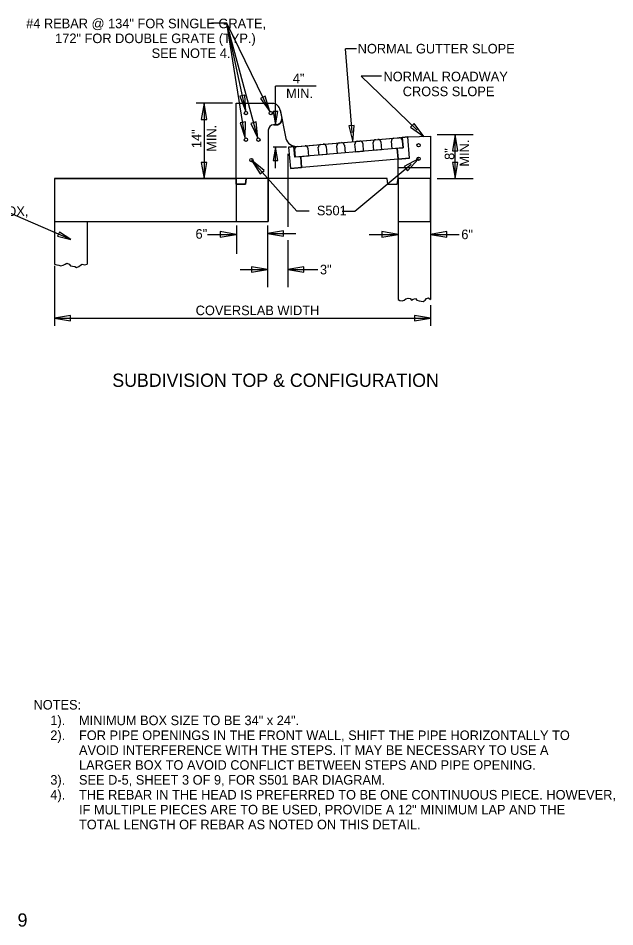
# Model space of a CAD drawing. Extents: x 1.6 to 16.8, y 0.6 to 10.3.
# Drawn here: x 11.21 to 16.83, y 0.61 to 9.16 of the extents above; entities that cross this region are included whole.
import ezdxf

# ---------------------------------------------------------------- set-up
doc = ezdxf.new("R2010")
doc.units = 0
for name, color, linetype in [('SD_P_Dimension Lines', 7, 'Continuous'), ('SD_P_Dimension Text', 7, 'Continuous'), ('SD_P_Rebar', 7, 'Continuous'), ('SD_P_Shading', 7, 'Continuous'), ('SD_P_Subtitles', 7, 'Continuous'), ('SD_X_Exist Hidden Lines', 7, 'Continuous'), ('SH_P_Sheet Border', 7, 'Continuous')]:
    doc.layers.add(name, color=color, linetype=linetype)

msp = doc.modelspace()

# ---------------------------------------------------------------- linework, layer by layer
at = {"layer": 'SD_P_Dimension Lines'}
for p, q in [((13.1771, 9.1146), (13.0313, 9.1146)), ((13.5809, 8.2828), (13.1771, 9.1146)), ((13.4671, 8.0334), (13.1771, 9.1146)), ((13.3542, 8.285), (13.1771, 9.1146)), ((13.3492, 8.0334), (13.1771, 9.1146)), ((14.3959, 8.8755), (14.2939, 8.8755)), ((14.3558, 8.0861), (14.2939, 8.8755)), ((14.9689, 8.1087), (14.4406, 8.6175)), ((14.6337, 8.6175), (14.4406, 8.6175)), ((13.6343, 8.1588), (13.6343, 8.5215)), ((14.0183, 8.5215), (13.6343, 8.5215)), ((13.3471, 8.4386), (13.2977, 8.4271)), ((13.2977, 8.4271), (13.3542, 8.285)), ((13.3542, 8.285), (13.3471, 8.4386)), ((13.5384, 8.4293), (13.4924, 8.407)), ((13.4924, 8.407), (13.5809, 8.2828)), ((13.5809, 8.2828), (13.5384, 8.4293)), ((13.2285, 8.3616), (12.8884, 8.3616)), ((12.9613, 8.3616), (12.9358, 8.2098)), ((12.9613, 8.3616), (12.9613, 7.6524)), ((12.9868, 8.2098), (12.9613, 8.3616)), ((13.6133, 8.2838), (13.6343, 8.1588)), ((13.6553, 8.2838), (13.6133, 8.2838)), ((13.6343, 8.1588), (13.6553, 8.2838)), ((12.9358, 8.2098), (12.9868, 8.2098)), ((13.3515, 8.1871), (13.3009, 8.1774)), ((13.3009, 8.1774), (13.3492, 8.0334)), ((13.3492, 8.0334), (13.3515, 8.1871)), ((13.4523, 8.1858), (13.4031, 8.1726)), ((13.4031, 8.1726), (13.4671, 8.0334)), ((13.4671, 8.0334), (13.4523, 8.1858)), ((14.3761, 8.1527), (14.3251, 8.1491)), ((14.3251, 8.1491), (14.3628, 7.9997)), ((14.3628, 7.9997), (14.3761, 8.1527)), ((14.9403, 8.1722), (14.9038, 8.1357)), ((14.9038, 8.1357), (15.0314, 8.0483)), ((15.0314, 8.0483), (14.9403, 8.1722)), ((15.1559, 8.0665), (15.496, 8.0665)), ((15.3259, 8.0665), (15.3004, 7.9147)), ((15.3259, 7.6524), (15.3259, 8.0665)), ((15.3514, 7.9147), (15.3259, 8.0665)), ((13.7391, 7.9487), (13.6109, 7.9487)), ((13.6343, 7.9487), (13.6133, 7.8237)), ((13.6343, 7.7502), (13.6343, 7.9487)), ((13.6553, 7.8237), (13.6343, 7.9487)), ((13.7498, 7.8849), (13.7498, 7.1985)), ((15.3004, 7.9147), (15.3514, 7.9147)), ((12.9358, 7.8042), (12.9613, 7.6524)), ((12.9868, 7.8042), (12.9358, 7.8042)), ((12.9613, 7.6524), (12.9868, 7.8042)), ((13.5272, 7.7289), (13.407, 7.8273)), ((13.407, 7.8273), (13.4884, 7.6961)), ((13.4076, 7.8267), (13.8346, 7.3474)), ((13.6133, 7.8237), (13.6553, 7.8237)), ((14.9124, 7.7865), (14.3798, 7.3438)), ((14.9817, 7.8395), (14.8445, 7.7666)), ((14.8761, 7.7266), (14.9817, 7.8395)), ((15.3004, 7.8042), (15.3259, 7.6524)), ((15.3514, 7.8042), (15.3004, 7.8042)), ((15.3259, 7.6524), (15.3514, 7.8042)), ((13.4884, 7.6961), (13.5272, 7.7289)), ((14.8445, 7.7666), (14.8761, 7.7266)), ((13.2285, 7.6524), (12.8884, 7.6524)), ((15.1559, 7.6524), (15.496, 7.6524)), ((11.706, 7.0789), (11.0936, 7.3459)), ((13.9513, 7.3474), (13.8346, 7.3474)), ((14.3798, 7.3438), (14.2631, 7.3438)), ((13.2681, 7.2128), (13.2681, 6.9456)), ((13.5592, 7.2128), (13.5592, 6.6311)), ((12.9934, 7.1277), (13.2654, 7.1277)), ((13.2654, 7.1277), (13.1136, 7.1533)), ((13.1136, 7.1533), (13.1136, 7.1022)), ((13.1136, 7.1022), (13.2654, 7.1277)), ((13.7103, 7.1619), (13.5585, 7.1364)), ((13.5585, 7.1364), (13.8269, 7.1364)), ((13.5585, 7.1364), (13.7103, 7.1109)), ((13.7103, 7.1109), (13.7103, 7.1619)), ((14.5158, 7.1277), (14.7878, 7.1277)), ((14.7878, 7.1277), (14.636, 7.1533)), ((14.636, 7.1533), (14.636, 7.1022)), ((14.636, 7.1022), (14.7878, 7.1277)), ((15.2464, 7.1533), (15.0946, 7.1277)), ((15.0946, 7.1277), (15.2464, 7.1022)), ((15.0946, 7.1277), (15.363, 7.1277)), ((15.2464, 7.1022), (15.2464, 7.1533)), ((13.7498, 7.0734), (13.7498, 6.6311)), ((11.5533, 6.8304), (11.5533, 6.2655)), ((13.3005, 6.7962), (13.5592, 6.7962)), ((13.5592, 6.7962), (13.4074, 6.8217)), ((13.4074, 6.8217), (13.4074, 6.7707)), ((13.4074, 6.7707), (13.5592, 6.7962)), ((13.9016, 6.8217), (13.7498, 6.7962)), ((13.7498, 6.7962), (14.0328, 6.7962)), ((13.7498, 6.7962), (13.9016, 6.7707)), ((13.9016, 6.7707), (13.9016, 6.8217)), ((15.0946, 6.4608), (15.0946, 6.2655)), ((11.7051, 6.3639), (11.5533, 6.3384)), ((11.5533, 6.3384), (15.0946, 6.3384)), ((11.5533, 6.3384), (11.7051, 6.3129)), ((11.7051, 6.3129), (11.7051, 6.3639)), ((15.0946, 6.3384), (14.9428, 6.3639)), ((14.9428, 6.3639), (14.9428, 6.3129)), ((14.9428, 6.3129), (15.0946, 6.3384))]:
    msp.add_line(p, q, dxfattribs=at)
at = {"layer": 'SD_P_Rebar'}
for centre in [(13.356, 8.2693), (13.5892, 8.2693), (13.356, 8.0191), (13.4738, 8.0191), (14.9817, 7.9664), (13.4076, 7.8267), (14.9817, 7.8395)]:
    msp.add_circle(centre, 0.0158, dxfattribs=at)
at = {"layer": 'SD_P_Shading'}
for p, q in [((13.2649, 8.3616), (13.6034, 8.361)), ((13.6788, 8.2944), (13.6946, 8.2196)), ((13.6471, 8.1591), (13.6171, 8.1588)), ((13.8393, 7.956), (13.9122, 7.9621)), ((14.0604, 7.9742), (14.0834, 7.9766)), ((14.217, 7.888), (14.211, 7.9621)), ((14.234, 7.99), (14.2547, 7.9912)), ((14.2826, 7.9681), (14.2887, 7.8941)), ((14.3895, 7.9026), (14.3822, 7.9766)), ((14.4053, 8.0046), (14.4271, 8.0058)), ((14.4551, 7.9827), (14.4611, 7.9086)), ((14.5607, 7.9171), (14.5546, 7.9912)), ((14.5777, 8.0191), (14.5984, 8.0204)), ((14.6263, 7.9973), (14.6324, 7.9232)), ((14.7319, 7.9317), (14.7259, 8.0058)), ((14.749, 8.0337), (14.7975, 8.0374)), ((14.8255, 8.0143), (14.8315, 7.9402)), ((13.8223, 7.854), (13.8163, 7.9281)), ((13.9401, 7.939), (13.9462, 7.8649)), ((14.0446, 7.8734), (14.0373, 7.9475)), ((14.1174, 7.8795), (14.0446, 7.8734)), ((14.1114, 7.9536), (14.1174, 7.8795)), ((14.2887, 7.8941), (14.217, 7.888)), ((14.4611, 7.9086), (14.3895, 7.9026)), ((14.6324, 7.9232), (14.5607, 7.9171)), ((14.8315, 7.9402), (14.7319, 7.9317)), ((13.9462, 7.8649), (13.8223, 7.854)), ((11.5998, 7.1481), (11.583, 7.1096)), ((11.583, 7.1096), (11.706, 7.0789)), ((11.706, 7.0789), (11.5998, 7.1481))]:
    msp.add_line(p, q, dxfattribs=at)
msp.add_lwpolyline([(13.5661, 8.1078), (13.5661, 7.6524), (13.3584, 7.6524), (13.3511, 7.6014), (13.2649, 7.6014), (13.2649, 8.3616)], dxfattribs=at)
for points in [[(14.8279, 8.0398), (14.8364, 7.9414), (14.7793, 7.9366), (14.7878, 7.8346), (14.8959, 7.8443), (14.8789, 8.0447)], [(14.8789, 8.0447), (14.885, 8.0447), (15.0946, 8.0537), (15.0946, 7.7532), (14.7878, 7.7532), (14.7878, 7.8346), (14.8959, 7.8443)], [(13.7568, 7.9487), (13.775, 7.7483), (13.8806, 7.7568), (13.8721, 7.8588), (13.8163, 7.854), (13.8078, 7.9536)], [(13.5661, 7.6524), (11.5533, 7.6524), (11.5533, 7.2492), (13.5661, 7.2492)], [(14.7878, 7.6524), (14.7878, 7.2492), (15.0946, 7.2492), (15.0946, 7.6524)]]:
    msp.add_lwpolyline(points, close=True, dxfattribs=at)
for centre, radius, start, end in [((13.6034, 8.2851), 0.0759, 7.05519, 90), ((13.6352, 8.2173), 0.0595, 281.58232, 2.16091), ((13.6171, 8.1078), 0.051, 90, 180), ((13.8414, 7.9306), 0.0253, 94.88581, 184.88581), ((13.9145, 7.9369), 0.0253, 4.88581, 94.88581), ((14.0629, 7.9495), 0.0253, 94.88581, 184.88581), ((14.0863, 7.9515), 0.0253, 4.88581, 94.88581), ((14.2359, 7.9643), 0.0253, 94.88581, 184.88581), ((14.2569, 7.9661), 0.0253, 4.88581, 94.88581), ((14.4077, 7.979), 0.0253, 94.88581, 184.88581), ((14.43, 7.9809), 0.0253, 4.88581, 94.88581), ((14.5795, 7.9937), 0.0253, 94.88581, 184.88581), ((14.6006, 7.9955), 0.0253, 4.88581, 94.88581), ((14.7514, 8.0084), 0.0253, 94.88581, 184.88581), ((14.8002, 8.0126), 0.0253, 4.88581, 94.88581)]:
    msp.add_arc(centre, radius, start, end, dxfattribs=at)
at = {"layer": 'SD_X_Exist Hidden Lines'}
for p, q in [((11.5533, 7.6524), (13.2649, 7.6524)), ((13.2649, 7.6524), (13.2649, 7.2492)), ((13.5661, 7.6524), (13.5661, 7.2492)), ((14.7878, 7.6524), (14.7878, 7.2492)), ((15.0946, 7.6524), (15.0946, 7.2492)), ((11.5533, 7.6014), (11.5533, 7.2492)), ((11.5533, 7.2492), (13.5661, 7.2492)), ((11.5533, 7.2492), (11.5533, 6.846)), ((11.86, 7.2492), (11.86, 6.846)), ((14.7878, 7.2492), (15.0946, 7.2492)), ((14.7878, 7.2492), (14.7878, 6.5148)), ((15.0946, 7.2492), (15.0946, 6.5148))]:
    msp.add_line(p, q, dxfattribs=at)
for points in [[(11.5533, 6.846), (11.5745, 6.8425), (11.5947, 6.8385), (11.6149, 6.8324), (11.635, 6.8365), (11.6532, 6.8466), (11.6714, 6.8566), (11.6916, 6.8486), (11.7037, 6.8324), (11.7239, 6.8284), (11.7441, 6.8264), (11.7623, 6.8163), (11.7825, 6.8243), (11.7986, 6.8365), (11.8148, 6.8486), (11.835, 6.8425), (11.86, 6.846), (11.86, 6.846)], [(14.7878, 6.5148), (14.8056, 6.5053), (14.8258, 6.5012), (14.846, 6.5093), (14.8621, 6.5214), (14.8823, 6.5275), (14.9025, 6.5234), (14.9146, 6.5073), (14.9308, 6.5194), (14.951, 6.5255), (14.9651, 6.5093), (14.9853, 6.5032), (15.0055, 6.4992), (15.0257, 6.4952), (15.0419, 6.5093), (15.056, 6.5255), (15.0762, 6.5295), (15.0946, 6.5148)]]:
    msp.add_lwpolyline(points, dxfattribs=at)
at = {"layer": 'SH_P_Sheet Border'}
for p, q in [((13.2649, 8.3616), (13.6037, 8.3616)), ((13.2649, 7.6014), (13.2649, 8.3616)), ((13.6778, 8.2985), (13.7314, 8.0308)), ((13.6171, 8.1588), (13.645, 8.1588)), ((13.5661, 8.1078), (13.5661, 7.6524)), ((13.8478, 7.956), (14.885, 8.0447)), ((14.8279, 8.0398), (14.8789, 8.0447)), ((14.8364, 7.9414), (14.8279, 8.0398)), ((14.8959, 7.8443), (14.8789, 8.0447)), ((14.885, 8.0447), (15.0946, 8.0537)), ((15.0946, 8.0537), (15.0946, 7.6524)), ((13.8393, 7.956), (13.9122, 7.9621)), ((13.9122, 7.9621), (14.749, 8.0337)), ((14.0604, 7.9742), (14.0834, 7.9766)), ((14.217, 7.888), (14.211, 7.9621)), ((14.234, 7.99), (14.2547, 7.9912)), ((14.2826, 7.9681), (14.2887, 7.8941)), ((14.3895, 7.9026), (14.3822, 7.9766)), ((14.4053, 8.0046), (14.4271, 8.0058)), ((14.4551, 7.9827), (14.4611, 7.9086)), ((14.5607, 7.9171), (14.5546, 7.9912)), ((14.5777, 8.0191), (14.5984, 8.0204)), ((14.6263, 7.9973), (14.6324, 7.9232)), ((14.7319, 7.9317), (14.7259, 8.0058)), ((14.749, 8.0337), (14.7975, 8.0374)), ((14.8255, 8.0143), (14.8315, 7.9402)), ((13.7568, 7.9487), (13.8078, 7.9536)), ((13.7568, 7.9487), (13.775, 7.7483)), ((13.8078, 7.9536), (13.8163, 7.854)), ((14.8364, 7.9414), (13.8163, 7.854)), ((13.8223, 7.854), (13.8163, 7.9281)), ((13.9401, 7.939), (13.9462, 7.8649)), ((14.0446, 7.8734), (14.0373, 7.9475)), ((14.1174, 7.8795), (14.0446, 7.8734)), ((14.1114, 7.9536), (14.1174, 7.8795)), ((14.2887, 7.8941), (14.217, 7.888)), ((14.4611, 7.9086), (14.3895, 7.9026)), ((14.6324, 7.9232), (14.5607, 7.9171)), ((14.8315, 7.9402), (14.7319, 7.9317)), ((14.7878, 7.8346), (14.7793, 7.9366)), ((14.8959, 7.8443), (13.775, 7.7483)), ((13.9462, 7.8649), (13.8223, 7.854)), ((13.8721, 7.8588), (13.8806, 7.7568)), ((14.7878, 7.6524), (14.7878, 7.8346)), ((15.0946, 7.7532), (14.7878, 7.7532)), ((13.3511, 7.6014), (13.3584, 7.6524)), ((13.5661, 7.6524), (13.3584, 7.6524)), ((14.6858, 7.6524), (13.5661, 7.6524)), ((14.6919, 7.6014), (14.6858, 7.6524)), ((14.7805, 7.6014), (14.7878, 7.6524)), ((15.0946, 7.6524), (14.7878, 7.6524)), ((13.2649, 7.6014), (13.3511, 7.6014)), ((14.6919, 7.6014), (14.7805, 7.6014))]:
    msp.add_line(p, q, dxfattribs=at)
for centre, radius, start, end in [((13.6034, 8.2851), 0.0759, 7.05519, 90), ((13.645, 8.2095), 0.0506, 270, 11.54569), ((13.6167, 8.1082), 0.0506, 90, 180), ((13.8312, 8.0592), 0.1038, 195.90489, 271.39718), ((13.8414, 7.9306), 0.0253, 94.88581, 184.88581), ((13.9145, 7.9369), 0.0253, 4.88581, 94.88581), ((14.0629, 7.9495), 0.0253, 94.88581, 184.88581), ((14.0863, 7.9515), 0.0253, 4.88581, 94.88581), ((14.2359, 7.9643), 0.0253, 94.88581, 184.88581), ((14.2569, 7.9661), 0.0253, 4.88581, 94.88581), ((14.4077, 7.979), 0.0253, 94.88581, 184.88581), ((14.43, 7.9809), 0.0253, 4.88581, 94.88581), ((14.5795, 7.9937), 0.0253, 94.88581, 184.88581), ((14.6006, 7.9955), 0.0253, 4.88581, 94.88581), ((14.7514, 8.0084), 0.0253, 94.88581, 184.88581), ((14.8002, 8.0126), 0.0253, 4.88581, 94.88581)]:
    msp.add_arc(centre, radius, start, end, dxfattribs=at)

# ---------------------------------------------------------------- texts
at = {"layer": 'SD_P_Dimension Text'}
for s, height, p in [('#4 REBAR @ 134" FOR SINGLE GRATE,', 0.09, (11.2872, 9.0679)), ('172" FOR DOUBLE GRATE (TYP.)', 0.09, (11.5599, 8.9279)), ('NORMAL GUTTER SLOPE', 0.09, (14.4082, 8.8308)), ('SEE NOTE 4.', 0.09, (12.4681, 8.7879)), ('4"', 0.09, (13.797, 8.5505)), ('NORMAL ROADWAY', 0.09, (14.651, 8.5686)), ('MIN.', 0.09, (13.7341, 8.4105)), (' CROSS SLOPE', 0.09, (14.7988, 8.4286)), ('STANDARD INLET BOX,', 0.09, (9.9505, 7.3009)), ('S501', 0.09, (14.0236, 7.3074)), ('6"', 0.09, (12.8812, 7.0869)), ('6"', 0.09, (15.3836, 7.0827)), ('3"', 0.09, (14.0528, 6.7512)), ('COVERSLAB WIDTH', 0.09, (12.8829, 6.3674)), ('NOTES:', 0.09, (11.3563, 2.6554)), ('1).', 0.09, (11.5143, 2.5083)), ('MINIMUM BOX SIZE TO BE 34" x 24".', 0.09, (11.7843, 2.5083)), ('2).', 0.09, (11.5143, 2.3683)), ('FOR PIPE OPENINGS IN THE FRONT WALL, SHIFT THE PIPE HORIZONTALLY TO', 0.09, (11.7843, 2.3683)), ('AVOID INTERFERENCE WITH THE STEPS. IT MAY BE NECESSARY TO USE A', 0.09, (11.7843, 2.2283)), ('LARGER BOX TO AVOID CONFLICT BETWEEN STEPS AND PIPE OPENING.', 0.09, (11.7843, 2.0883)), ('3).', 0.09, (11.5143, 1.9483)), ('SEE D-5, SHEET 3 OF 9, FOR S501 BAR DIAGRAM.', 0.09, (11.7843, 1.9483)), ('4).', 0.09, (11.5143, 1.8083)), ('THE REBAR IN THE HEAD IS PREFERRED TO BE ONE CONTINUOUS PIECE. HOWEVER,', 0.09, (11.7843, 1.8083)), ('IF MULTIPLE PIECES ARE TO BE USED, PROVIDE A 12" MINIMUM LAP AND THE', 0.09, (11.7843, 1.6683)), ('TOTAL LENGTH OF REBAR AS NOTED ON THIS DETAIL.', 0.09, (11.7843, 1.5283)), ('9', 0.125, (11.206, 0.6119))]:
    msp.add_text(s, height=height, dxfattribs=at).set_placement(p)
for s, p in [('MIN.', (13.076, 7.905)), ('14"', (12.936, 7.94)), ('MIN.', (15.4572, 7.766)), ('8"', (15.3172, 7.8289))]:
    msp.add_text(s, height=0.09, rotation=90, dxfattribs=at).set_placement(p)
at = {"layer": 'SD_P_Subtitles'}
msp.add_text('SUBDIVISION TOP & CONFIGURATION', height=0.125, dxfattribs=at).set_placement((12.0978, 5.6924))

doc.saveas('drawing.dxf')
